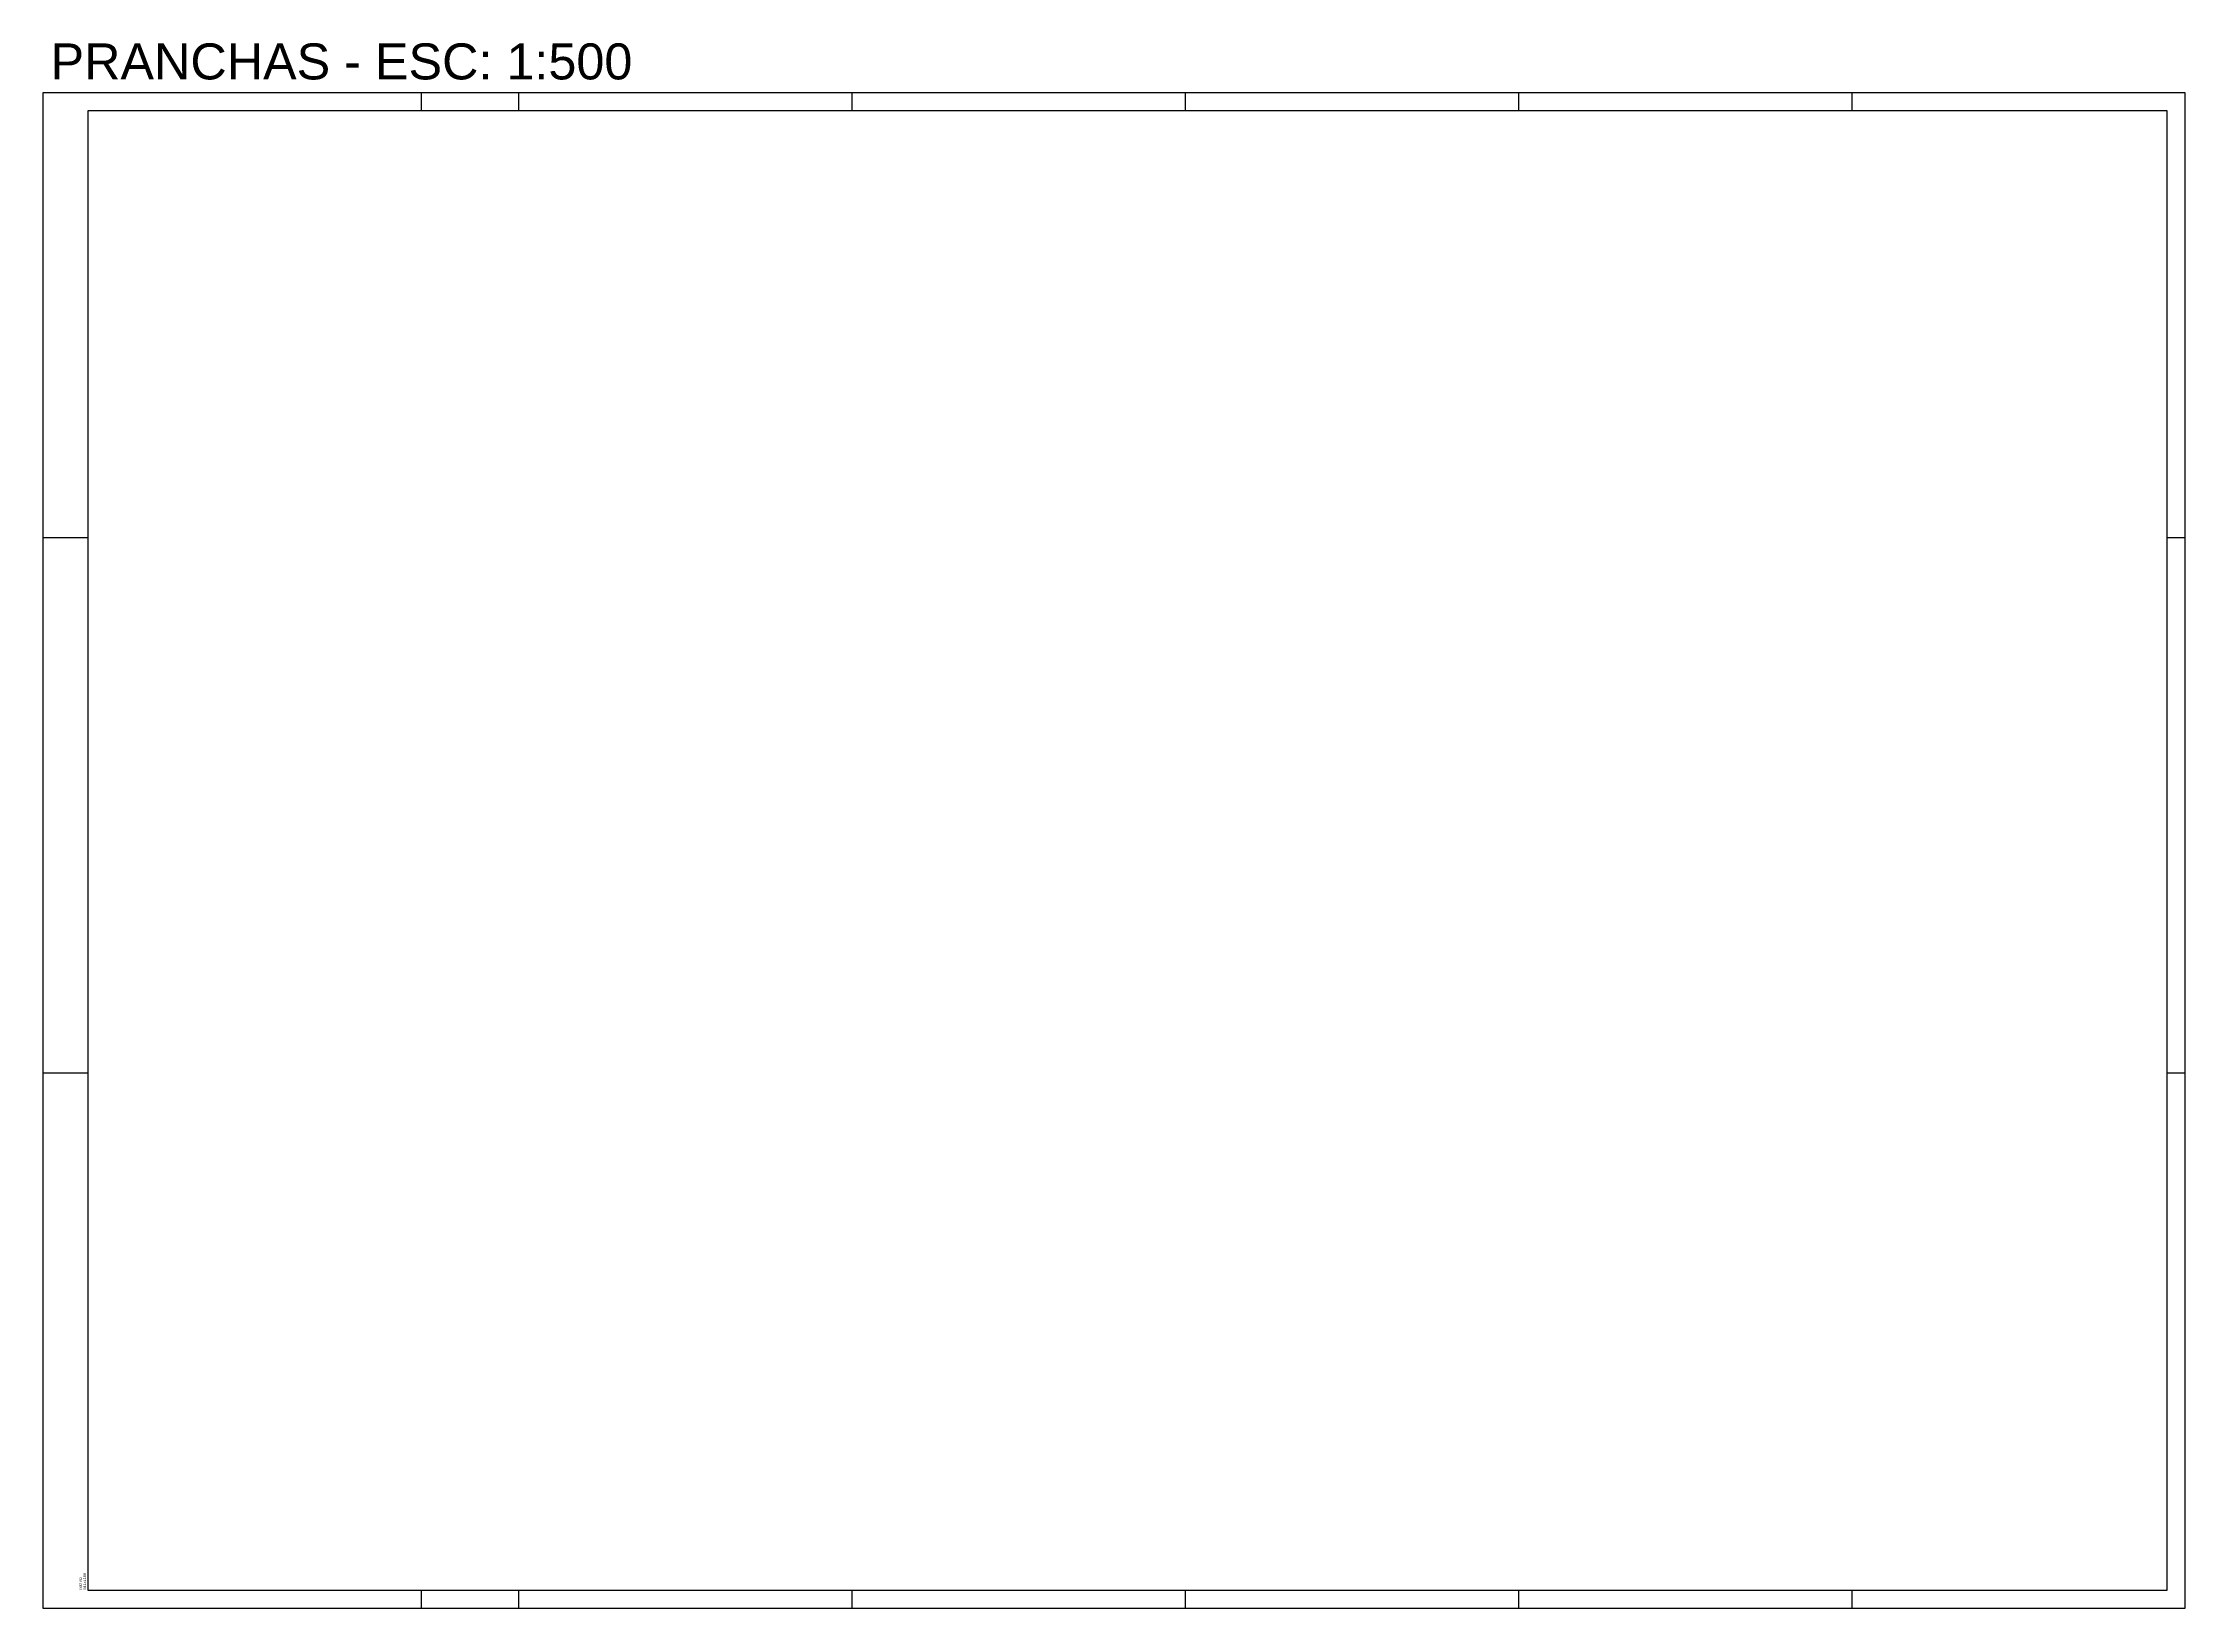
# Model space of a CAD drawing. Header units: millimetres. Extents: x 0 to 687901, y 0 to 346525.
# Drawn here: x 5320 to 64770, y 117612 to 161051 of the extents above; entities that cross this region are included whole.
import ezdxf

# ---------------------------------------------------------------- set-up
doc = ezdxf.new("R2010")
doc.units = ezdxf.units.MM
for name, color, linetype in [('ARQ_Prancha', 7, 'Continuous'), ('ARQ_Prancha lin_grossa', 111, 'Continuous'), ('ARQ_Texto', 7, 'Continuous')]:
    doc.layers.add(name, color=color, linetype=linetype)
doc.styles.add('ARIAL', font='arial.ttf')
doc.styles.add('DES-ROMANS', font='arial.ttf')

msp = doc.modelspace()

# ---------------------------------------------------------------- linework, layer by layer
at = {"layer": 'ARQ_Prancha'}
for p, q in [((15820, 159662), (15820, 159162)), ((18520, 159662), (18520, 159162)), ((27770, 159662), (27770, 159162)), ((37020, 159662), (37020, 159162)), ((46270, 159662), (46270, 159162)), ((55520, 159662), (55520, 159162)), ((6570, 147312), (5320, 147312)), ((64770, 147312), (64270, 147312)), ((6570, 132462), (5320, 132462)), ((64770, 132462), (64270, 132462)), ((15820, 118112), (15820, 117612)), ((18520, 118112), (18520, 117612)), ((27770, 118112), (27770, 117612)), ((37020, 118112), (37020, 117612)), ((46270, 118112), (46270, 117612)), ((55520, 118112), (55520, 117612))]:
    msp.add_line(p, q, dxfattribs=at)
msp.add_lwpolyline([(5320, 117612), (64770, 117612), (64770, 159662), (5320, 159662)], close=True, dxfattribs=at)
at = {"layer": 'ARQ_Prancha lin_grossa'}
msp.add_lwpolyline([(64270, 118112), (64270, 159162), (6570, 159162), (6570, 118112), (64270, 118112)], close=True, dxfattribs=at)

# ---------------------------------------------------------------- texts
at = {"layer": 'ARQ_Prancha', "style": 'DES-ROMANS'}
for s, p in [('ISO A0', (6404, 118126)), ('841x1189', (6516, 118126))]:
    msp.add_text(s, height=75, rotation=90, dxfattribs=at).set_placement(p)
at = {"layer": 'ARQ_Texto', "style": 'ARIAL'}
msp.add_text('PRANCHAS - ESC: 1:500', height=1000, dxfattribs=at).set_placement((5533, 160036))

doc.saveas('drawing.dxf')
